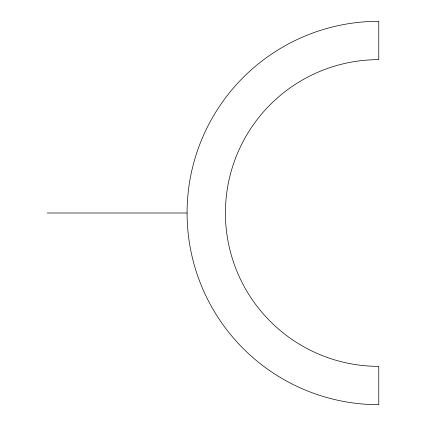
<?xml version="1.0" encoding="UTF-8"?>
<svg xmlns="http://www.w3.org/2000/svg" width="426" height="426" viewBox="0 0 426 426"><rect width="100%" height="100%" fill="white"/><g stroke="black" fill="none" stroke-linecap="round" stroke-linejoin="round"><path stroke-width="0.64" d="M47.227 213L187.073 213A191.7 191.7 0 0 0 378.773 404.7L378.773 366.36A153.36 153.36 0 0 1 225.413 213A153.36 153.36 0 0 1 378.773 59.64L378.773 21.3A191.7 191.7 0 0 0 187.073 213"/></g></svg>
